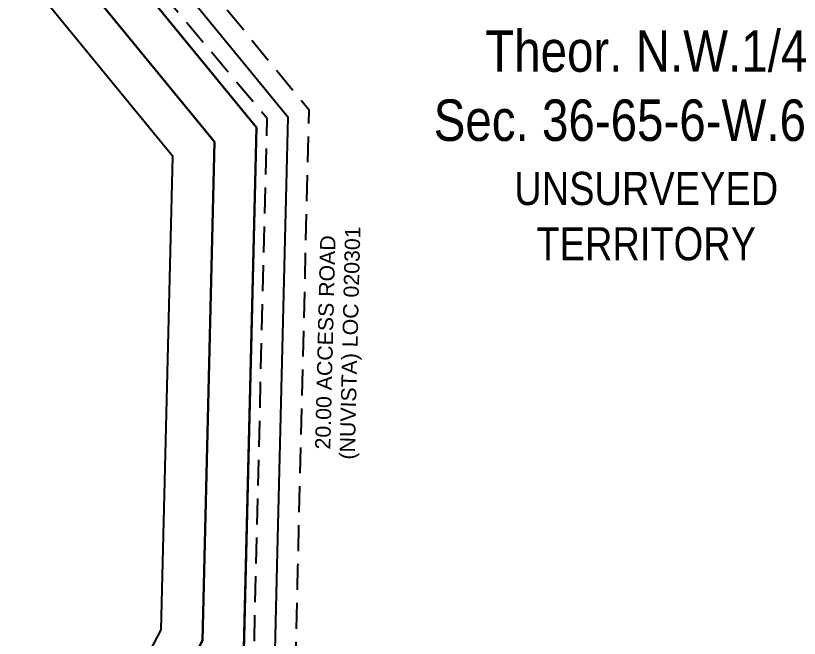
# Model space of a CAD drawing. Extents: x 380192 to 391966, y 6058532 to 6064394.
# Drawn here: x 385509.7 to 385887.4, y 6059729.8 to 6060030 of the extents above; entities that cross this region are included whole.
import ezdxf
from ezdxf.enums import TextEntityAlignment as Align

# ---------------------------------------------------------------- set-up
doc = ezdxf.new("R2010")
doc.units = 0
doc.header["$LTSCALE"] = 5
doc.linetypes.add('foc-ACCESSROAD', pattern=[3.75, 2.5, -1.25])
for name, color, linetype in [('C-AR', 13, 'foc-ACCESSROAD'), ('C-RW', 13, 'Continuous'), ('C-SYMBOL', 7, 'Continuous'), ('L-UNS-T', 3, 'Continuous')]:
    doc.layers.add(name, color=color, linetype=linetype)
doc.layers.add('C-AR-T', color=13, linetype='Continuous', lineweight=9)
doc.styles.add('175L', font='ARIALN.TTF', dxfattribs={"height": 20})
doc.styles.add('80L', font='ARIALN.TTF', dxfattribs={"height": 10})
doc.styles.add('A60', font='arial.ttf', dxfattribs={"height": 7.35})

msp = doc.modelspace()

# ---------------------------------------------------------------- linework, layer by layer
at = {"layer": 'C-AR', "flags": 128}
msp.add_lwpolyline([(385407.37, 6060277.42), (385448.61, 6060228.35), (385474.58, 6060197.46), (385560.13, 6060095.68), (385650.99, 6059984.74), (385645.6, 6059764.48), (385639.08, 6059492.22), (385644.07, 6059492.1), (385642.14, 6059411.4), (385635.53, 6059150.25), (385640.27, 6059145.23), (385635.93, 6058995.17), (385635.85, 6058988.34), (385625.85, 6058988.46), (385625.09, 6058928.41), (385644.83, 6058908.5), (385738.82, 6058813.69), (385753.5, 6058798.88), (385737.87, 6058803.37), (385733.76, 6058804.6), (385724.13, 6058807.48), (385717.95, 6058809.33), (385713.74, 6058810.59), (385699.03, 6058825.42), (385631.37, 6058893.67), (385614.85, 6058910.33), (385615.95, 6058995.59), (385620.25, 6059144.59), (385615.51, 6059149.61), (385622.15, 6059411.89), (385624.09, 6059492.58), (385619.09, 6059492.7), (385625.61, 6059764.96), (385630.89, 6059980.42), (385447.83, 6060198.2), (385421.87, 6060229.09), (385381.36, 6060277.29)], dxfattribs=at)
at = {"layer": 'C-RW', "flags": 128}
for points in [[(385572.16, 6059413.15), (385577.82, 6059648.78), (385577.84, 6059649.44), (385578.18, 6059663.76), (385578.79, 6059688.9), (385599.76, 6059728.72), (385605.59, 6059969.17), (385525.51, 6060066.95), (385414.41, 6060199.12), (385388.44, 6060230.02), (385350.06, 6060275.69), (385324.96, 6060277)], [(385324.96, 6060277), (385350.06, 6060275.69), (385388.44, 6060230.02), (385414.41, 6060199.12), (385525.51, 6060066.95), (385605.59, 6059969.17), (385599.76, 6059728.72), (385578.79, 6059688.9), (385578.18, 6059663.76), (385577.84, 6059649.44), (385577.82, 6059648.78), (385572.16, 6059413.15)], [(385545.25, 6058547.87), (385544.16, 6058553.04), (385536.72, 6058586.3), (385496, 6058768.1), (385493.57, 6058778.97), (385625.03, 6058923.79), (385625.84, 6058988.46), (385625.85, 6058988.47), (385625.94, 6058995.38), (385629.55, 6059120.18), (385605.42, 6059145.74), (385612.16, 6059412.13), (385620.62, 6059765.08), (385625.78, 6059976.08), (385540.9, 6060079.72), (385441.16, 6060198.38), (385415.19, 6060229.28), (385374.86, 6060277.25)], [(385374.86, 6060277.25), (385415.19, 6060229.28), (385441.16, 6060198.38), (385540.9, 6060079.72), (385625.78, 6059976.08), (385619.62, 6059723.53), (385598.67, 6059683.56), (385598.18, 6059663.57), (385597.82, 6059648.74), (385592.15, 6059412.65)], [(385394.37, 6060277.35), (385435.24, 6060228.72), (385461.21, 6060197.83), (385552.44, 6060089.29), (385640.91, 6059981.28), (385635.61, 6059764.72), (385627.15, 6059411.77), (385620.56, 6059151.54), (385644.71, 6059125.96), (385640.93, 6058995.07), (385640.84, 6058988.28), (385645.83, 6058988.22), (385644.84, 6058908.43), (385520.79, 6058771.78), (385562.47, 6058585.59), (385568.58, 6058558.32), (385570.99, 6058546.87)], [(385552.17, 6059413.64), (385557.83, 6059648.96), (385558.19, 6059663.95), (385558.91, 6059694.07), (385579.88, 6059733.89), (385585.42, 6059962.14), (385510.12, 6060054.18), (385387.63, 6060199.87), (385361.65, 6060230.76), (385340.29, 6060256.18), (385212.11, 6060262.85), (385181.97, 6060264.42), (385142.07, 6060266.5)]]:
    msp.add_lwpolyline(points, dxfattribs=at)

# ---------------------------------------------------------------- texts
at = {"layer": 'C-AR-T', "style": 'A60'}
for s, p in [('(NUVISTA) LOC 020301', (385674.49, 6059872.09)), ('20.00 ACCESS ROAD', (385662.6, 6059872.38))]:
    msp.add_text(s, height=7.35, rotation=88.5979, dxfattribs=at).set_placement(p, align=Align.CENTER)
at = {"layer": 'C-SYMBOL', "color": 3, "insert": (385813.63, 6060022.92), "char_height": 19.9921, "width": 203.1618, "attachment_point": 2, "style": '175L'}
msp.add_mtext('Theor. N.W.1/4\\PSec. 36-65-6-W.6M.', dxfattribs=at)
at = {"layer": 'L-UNS-T', "color": 3, "insert": (385813.63, 6059933.23), "char_height": 15.9937, "attachment_point": 5, "style": '80L'}
msp.add_mtext_dynamic_manual_height_columns('UNSURVEYED TERRITORY', width=126.3637, gutter_width=47.48, heights=[0], dxfattribs=at)

doc.saveas('drawing.dxf')
